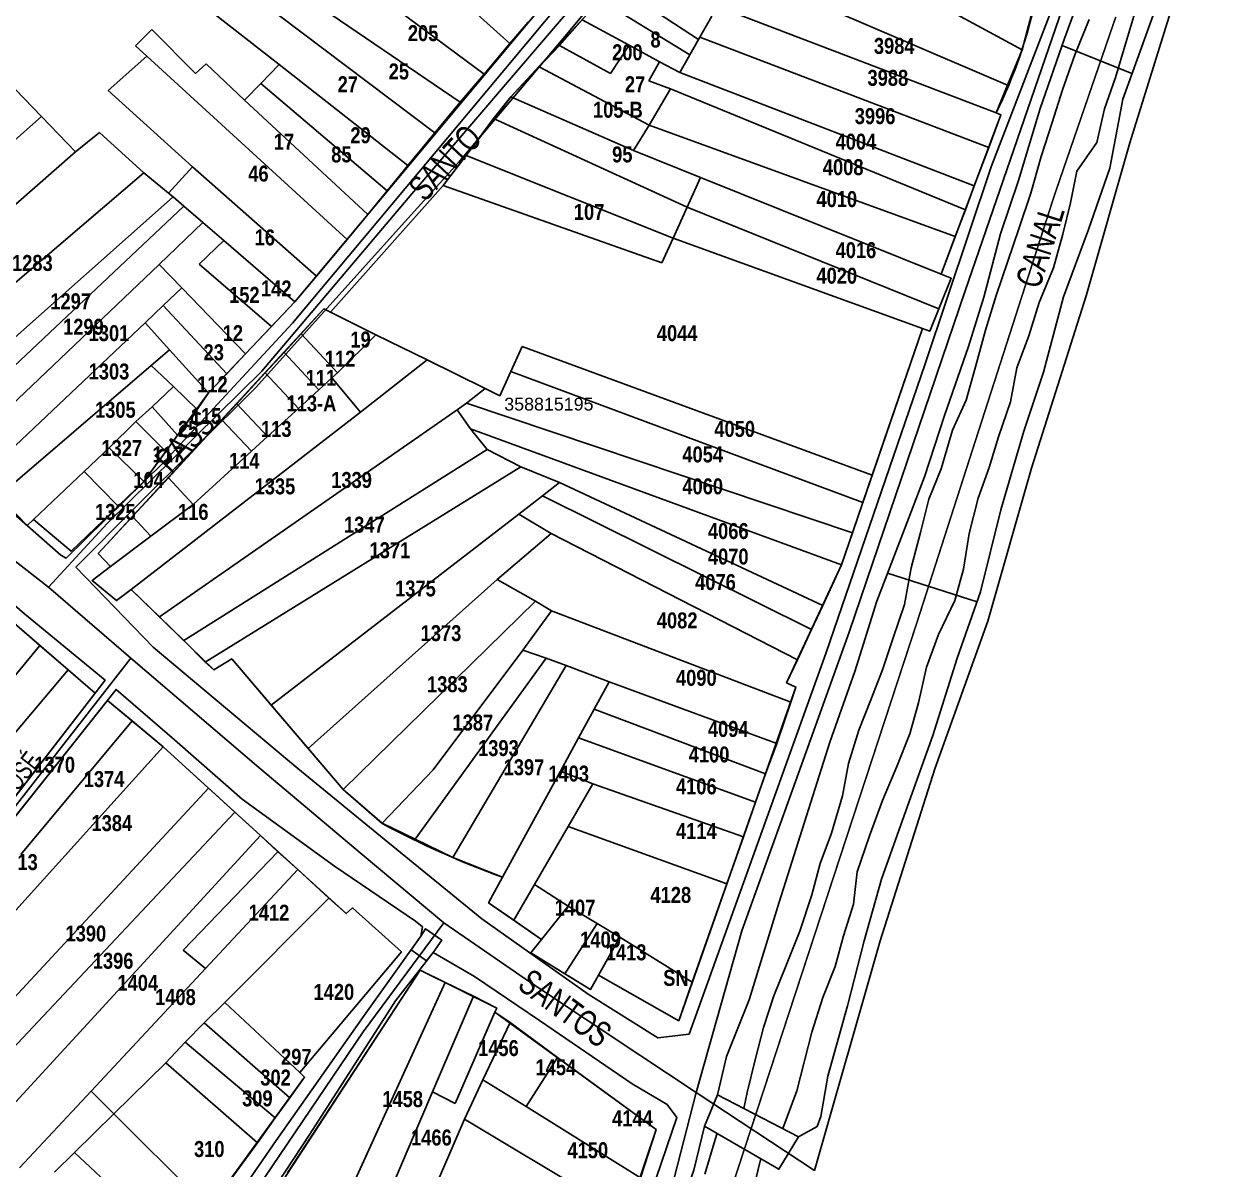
# Model space of a CAD drawing. Extents: x 199665 to 201826, y 4836581 to 4838476.
# Drawn here: x 201585.3 to 201771.4, y 4837192.2 to 4837371.7 of the extents above; entities that cross this region are included whole.
import ezdxf
from ezdxf.enums import TextEntityAlignment as Align

# ---------------------------------------------------------------- set-up
doc = ezdxf.new("R2010")
doc.units = 0
doc.header["$LTSCALE"] = 1.5
doc.header["$MEASUREMENT"] = 0
for name, color, linetype in [('CD-MALHA-LOTES', 40, 'CONTINUOUS'), ('CD_TXT_QUADRA', 7, 'CONTINUOUS'), ('HD-CANAIS', 7, 'CONTINUOUS'), ('HD-TXT-CANAIS', 7, 'CONTINUOUS'), ('LM-LIM-SETOR-FISCAL', 7, 'CONTINUOUS'), ('RU-QUADRAS', 6, 'CONTINUOUS'), ('SV-EIXO-RUA-N-PAV', 6, 'CONTINUOUS'), ('SV-EIXO-RUA-PAV', 20, 'CONTINUOUS'), ('SV-ESTIVAS', 7, 'CONTINUOUS'), ('SV-PONTE-BUEIRO', 249, 'CONTINUOUS'), ('SV-RUA-NAO-PAV-S-GUIA-C-GUIA', 7, 'CONTINUOUS'), ('SV-RUA-PAVIM-S-GUIA-C-GUIA', 7, 'CONTINUOUS'), ('SV-TXT-RUA-N-PAV-S-GUIA-C-GUIA', 7, 'CONTINUOUS'), ('SV-TXT-RUA-PAV-S-GUIA-C-GUIA', 7, 'CONTINUOUS'), ('Th_NmrPort', 1, 'CONTINUOUS')]:
    doc.layers.add(name, color=color, linetype=linetype)
doc.styles.add('ARIAL', font='ARIAL.TTF')
doc.styles.add('MONOTXT', font='ARIAL.TTF', dxfattribs={"height": 0.2})
doc.styles.get("Standard").update_dxf_attribs({"font": 'swisscbo.ttf'})
doc.linetypes.add('Limite', pattern='A,20,-3,[130,ltypeshp.shx,S=6.35,R=0,X=0,Y=0],-3,20', length=46)

msp = doc.modelspace()

# ---------------------------------------------------------------- linework, layer by layer
at = {"layer": 'CD-MALHA-LOTES', "linetype": 'Continuous'}
for p, q in [((201627.98, 4837398.52), (201661.41, 4837368.59)), ((201741.62, 4837367.61), (201705.02, 4837387.47)), ((201657.38, 4837363.8), (201633.16, 4837381.77)), ((201698.51, 4837379.56), (201739.35, 4837362.03)), ((201690.96, 4837369.19), (201677.79, 4837377.82)), ((201628.4, 4837376.54), (201653.64, 4837359.41)), ((201675.6, 4837375.43), (201689.6, 4837366.8)), ((201741.62, 4837367.61), (201743.91, 4837376.14)), ((201614.81, 4837373.43), (201625.24, 4837365.27)), ((201625.29, 4837372.99), (201649.66, 4837354.57)), ((201693.04, 4837372.87), (201691.18, 4837369.59)), ((201694.16, 4837374.28), (201737.57, 4837357.7)), ((201661.41, 4837368.59), (201664.27, 4837371.94)), ((201672.73, 4837372.26), (201669.2, 4837368.28)), ((201680.09, 4837368.3), (201672.73, 4837372.26)), ((201605.32, 4837370.75), (201602.76, 4837368.21)), ((201612.18, 4837363.9), (201605.32, 4837370.75)), ((201689.6, 4837366.8), (201690.96, 4837369.19)), ((201691.18, 4837369.59), (201690.96, 4837369.19)), ((201691.18, 4837369.59), (201736.4, 4837352.31)), ((201602.76, 4837368.21), (201604.52, 4837366.6)), ((201657.38, 4837363.8), (201661.41, 4837368.59)), ((201669.2, 4837368.28), (201665.99, 4837364.9)), ((201669.2, 4837368.28), (201677.17, 4837363.86)), ((201677.17, 4837363.86), (201680.09, 4837368.3)), ((201684.86, 4837365.73), (201680.09, 4837368.3)), ((201739.35, 4837362.03), (201741.62, 4837367.61)), ((201604.52, 4837366.6), (201598.49, 4837361.2)), ((201604.52, 4837366.6), (201635.91, 4837337.88)), ((201613.85, 4837365.41), (201612.18, 4837363.9)), ((201619.86, 4837359.71), (201613.85, 4837365.41)), ((201684.86, 4837365.73), (201683.16, 4837362.73)), ((201688.02, 4837364.03), (201684.86, 4837365.73)), ((201689.6, 4837366.8), (201688.02, 4837364.03)), ((201625.24, 4837365.27), (201622.37, 4837362.29)), ((201645.43, 4837349.48), (201625.24, 4837365.27)), ((201653.64, 4837359.41), (201657.38, 4837363.8)), ((201665.99, 4837364.9), (201661.56, 4837360.24)), ((201683.23, 4837355.78), (201665.99, 4837364.9)), ((201688.02, 4837364.03), (201734.14, 4837346.28)), ((201588.05, 4837357.12), (201582.62, 4837362.76)), ((201622.37, 4837362.29), (201619.86, 4837359.71)), ((201622.37, 4837362.29), (201642.19, 4837345.51)), ((201683.16, 4837362.73), (201686.58, 4837361.5)), ((201737.57, 4837357.7), (201739.35, 4837362.03)), ((201598.49, 4837361.2), (201611.71, 4837349.28)), ((201661.56, 4837360.24), (201658.82, 4837356.81)), ((201661.56, 4837360.24), (201680.78, 4837351.79)), ((201683.23, 4837355.78), (201686.58, 4837361.5)), ((201686.58, 4837361.5), (201732.75, 4837342.53)), ((201619.86, 4837359.71), (201639.13, 4837341.77)), ((201649.66, 4837354.57), (201653.64, 4837359.41)), ((201588.05, 4837357.12), (201551.92, 4837325.22)), ((201593.37, 4837351.6), (201588.05, 4837357.12)), ((201658.82, 4837356.81), (201654.56, 4837351.04)), ((201658.82, 4837356.81), (201689.16, 4837342.94)), ((201736.4, 4837352.31), (201738.3, 4837357.42)), ((201738.3, 4837357.42), (201737.57, 4837357.7)), ((201597.12, 4837354.65), (201593.37, 4837351.6)), ((201604.05, 4837348.31), (201597.12, 4837354.65)), ((201645.43, 4837349.48), (201649.66, 4837354.57)), ((201680.78, 4837351.79), (201683.23, 4837355.78)), ((201731.17, 4837338.32), (201683.23, 4837355.78)), ((201593.37, 4837351.6), (201557.61, 4837320.4)), ((201654.56, 4837351.04), (201650.94, 4837346.31)), ((201686.97, 4837338.06), (201654.56, 4837351.04)), ((201691.24, 4837347.59), (201680.78, 4837351.79)), ((201734.14, 4837346.28), (201736.4, 4837352.31)), ((201611.71, 4837349.28), (201607.93, 4837345.13)), ((201611.71, 4837349.28), (201631.1, 4837332.11)), ((201642.19, 4837345.51), (201645.43, 4837349.48)), ((201564.55, 4837314.54), (201604.05, 4837348.31)), ((201607.93, 4837345.13), (201604.05, 4837348.31)), ((201689.16, 4837342.94), (201691.24, 4837347.59)), ((201728.98, 4837332.42), (201691.24, 4837347.59)), ((201608.64, 4837344.55), (201607.93, 4837345.13)), ((201650.94, 4837346.31), (201633.32, 4837326.51)), ((201639.13, 4837341.77), (201642.19, 4837345.51)), ((201650.94, 4837346.31), (201685.19, 4837334.24)), ((201732.75, 4837342.53), (201734.14, 4837346.28)), ((201608.64, 4837344.55), (201569.38, 4837309.67)), ((201610.34, 4837343.09), (201572.01, 4837307.01)), ((201608.64, 4837344.55), (201610.34, 4837343.09)), ((201610.34, 4837343.09), (201613.33, 4837340.52)), ((201635.91, 4837337.88), (201639.13, 4837341.77)), ((201689.16, 4837342.94), (201686.97, 4837338.06)), ((201728.61, 4837326.99), (201689.16, 4837342.94)), ((201731.17, 4837338.32), (201732.75, 4837342.53)), ((201613.33, 4837340.52), (201606.49, 4837333.95)), ((201613.33, 4837340.52), (201616.59, 4837337.71)), ((201616.59, 4837337.71), (201612.74, 4837334.02)), ((201616.59, 4837337.71), (201627.72, 4837328.13)), ((201631.1, 4837332.11), (201635.91, 4837337.88)), ((201685.19, 4837334.24), (201686.97, 4837338.06)), ((201686.97, 4837338.06), (201726.04, 4837323.91)), ((201728.98, 4837332.42), (201731.17, 4837338.32)), ((201575.01, 4837303.99), (201606.49, 4837333.95)), ((201606.49, 4837333.95), (201610.02, 4837330.29)), ((201612.74, 4837334.02), (201624.05, 4837324.26)), ((201627.72, 4837328.13), (201631.1, 4837332.11)), ((201730.53, 4837331.8), (201728.98, 4837332.42)), ((201610.02, 4837330.29), (201607.1, 4837327.52)), ((201610.02, 4837330.29), (201620, 4837319.94)), ((201728.61, 4837326.99), (201730.53, 4837331.8)), ((201607.1, 4837327.52), (201604.25, 4837324.84)), ((201607.1, 4837327.52), (201617.09, 4837316.82)), ((201624.05, 4837324.26), (201627.72, 4837328.13)), ((201632.26, 4837327), (201628.73, 4837323.08)), ((201633.32, 4837326.51), (201632.26, 4837327)), ((201640.43, 4837322.95), (201633.32, 4837326.51)), ((201727.17, 4837323.5), (201728.61, 4837326.99)), ((201604.25, 4837324.84), (201578.5, 4837300.46)), ((201604.25, 4837324.84), (201608.1, 4837320.6)), ((201620, 4837319.94), (201624.05, 4837324.26)), ((201628.73, 4837323.08), (201626.04, 4837320.16)), ((201628.73, 4837323.08), (201634.4, 4837317.01)), ((201634.4, 4837317.01), (201640.43, 4837322.95)), ((201648.45, 4837319), (201640.43, 4837322.95)), ((201718.17, 4837300.93), (201726.04, 4837323.91)), ((201726.04, 4837323.91), (201727.17, 4837323.5)), ((201663.32, 4837321.1), (201661.57, 4837317.18)), ((201718.17, 4837300.93), (201663.32, 4837321.1)), ((201608.1, 4837320.6), (201605.23, 4837318.14)), ((201608.1, 4837320.6), (201614.19, 4837313.83)), ((201617.09, 4837316.82), (201620, 4837319.94)), ((201626.04, 4837320.16), (201623.08, 4837316.96)), ((201626.04, 4837320.16), (201631.48, 4837314.34)), ((201638.01, 4837310.81), (201648.45, 4837319)), ((201657.52, 4837314.52), (201648.45, 4837319)), ((201581.29, 4837297.64), (201605.23, 4837318.14)), ((201605.23, 4837318.14), (201608.69, 4837314.82)), ((201634.4, 4837317.01), (201633.51, 4837316.2)), ((201661.57, 4837317.18), (201659.85, 4837313.36)), ((201716.71, 4837296.67), (201661.57, 4837317.18)), ((201614.19, 4837313.83), (201617.09, 4837316.82)), ((201623.08, 4837316.96), (201618.62, 4837312.13)), ((201623.08, 4837316.96), (201628.27, 4837311.42)), ((201633.51, 4837316.2), (201631.48, 4837314.34)), ((201633.51, 4837316.2), (201638.01, 4837310.81)), ((201608.69, 4837314.82), (201605.37, 4837311.64)), ((201608.69, 4837314.82), (201612.42, 4837311.23)), ((201612.42, 4837311.23), (201614.19, 4837313.83)), ((201628.27, 4837311.42), (201631.48, 4837314.34)), ((201654.61, 4837312.21), (201657.52, 4837314.52)), ((201657.52, 4837314.52), (201659.85, 4837313.36)), ((201605.37, 4837311.64), (201602.8, 4837309.36)), ((201605.37, 4837311.64), (201609.33, 4837307.2)), ((201618.62, 4837312.13), (201616.29, 4837309.61)), ((201618.62, 4837312.13), (201623.43, 4837306.99)), ((201623.43, 4837306.99), (201628.27, 4837311.42)), ((201653.16, 4837311.21), (201654.61, 4837312.21)), ((201715.09, 4837291.9), (201654.61, 4837312.21)), ((201638.01, 4837310.81), (201602.06, 4837283.06)), ((201606.5, 4837278.75), (201653.16, 4837311.21)), ((201616.29, 4837309.61), (201607.92, 4837300.55)), ((201609.33, 4837307.2), (201612.42, 4837311.23)), ((201616.29, 4837309.61), (201620.91, 4837304.69)), ((201655.21, 4837308.19), (201653.16, 4837311.21)), ((201602.8, 4837309.36), (201598.64, 4837305.25)), ((201602.8, 4837309.36), (201607.52, 4837304.64)), ((201655.21, 4837308.19), (201713.37, 4837286.93)), ((201657.87, 4837305), (201655.21, 4837308.19)), ((201607.52, 4837304.64), (201609.33, 4837307.2)), ((201620.91, 4837304.69), (201623.43, 4837306.99)), ((201598.64, 4837305.25), (201594.7, 4837301.52)), ((201598.64, 4837305.25), (201604.07, 4837299.94)), ((201604.07, 4837299.94), (201607.52, 4837304.64)), ((201610.33, 4837275.03), (201657.87, 4837305)), ((201611.79, 4837296.38), (201620.91, 4837304.69)), ((201663.14, 4837302.25), (201657.87, 4837305)), ((201613.69, 4837271.65), (201663.14, 4837302.25)), ((201663.14, 4837302.25), (201669.18, 4837299.78)), ((201594.7, 4837301.52), (201586.81, 4837294.02)), ((201600.07, 4837296.1), (201594.7, 4837301.52)), ((201607.92, 4837300.55), (201602.31, 4837294.48)), ((201607.92, 4837300.55), (201611.79, 4837296.38)), ((201716.71, 4837296.67), (201718.17, 4837300.93)), ((201600.07, 4837296.1), (201604.07, 4837299.94)), ((201669.18, 4837299.78), (201666.5, 4837297.72)), ((201710.42, 4837280.53), (201669.18, 4837299.78)), ((201585.8, 4837293.07), (201581.29, 4837297.64)), ((201666.5, 4837297.72), (201662.79, 4837294.84)), ((201708.67, 4837276.8), (201666.5, 4837297.72)), ((201715.09, 4837291.9), (201716.71, 4837296.67)), ((201592.67, 4837289.03), (201600.07, 4837296.1)), ((201605.17, 4837291.4), (201611.79, 4837296.38)), ((201662.79, 4837294.84), (201624.01, 4837264.92)), ((201667.88, 4837291.81), (201662.79, 4837294.84)), ((201586.81, 4837294.02), (201585.8, 4837293.07)), ((201586.81, 4837294.02), (201592.67, 4837289.03)), ((201602.31, 4837294.48), (201596.93, 4837288.66)), ((201602.31, 4837294.48), (201605.17, 4837291.4)), ((201598.84, 4837286.62), (201605.17, 4837291.4)), ((201659.42, 4837284.61), (201667.88, 4837291.81)), ((201706.47, 4837272.01), (201667.88, 4837291.81)), ((201713.37, 4837286.93), (201715.09, 4837291.9)), ((201596.93, 4837288.66), (201598.84, 4837286.62)), ((201598.84, 4837286.62), (201595.97, 4837284.46)), ((201710.42, 4837280.53), (201713.37, 4837286.93)), ((201595.97, 4837284.46), (201599.77, 4837281.3)), ((201629.8, 4837258.12), (201659.42, 4837284.61)), ((201665.39, 4837281.2), (201659.42, 4837284.61)), ((201599.77, 4837281.3), (201602.06, 4837283.06)), ((201602.06, 4837283.06), (201606.5, 4837278.75)), ((201635.28, 4837251.73), (201665.39, 4837281.2)), ((201667.92, 4837279.72), (201665.39, 4837281.2)), ((201708.67, 4837276.8), (201710.42, 4837280.53)), ((201606.5, 4837278.75), (201610.33, 4837275.03)), ((201663.41, 4837273.52), (201667.92, 4837279.72)), ((201667.92, 4837279.72), (201705.39, 4837265.39)), ((201587.8, 4837274.26), (201584.18, 4837277.38)), ((201706.47, 4837272.01), (201708.67, 4837276.8)), ((201544.89, 4837222.38), (201587.8, 4837274.26)), ((201592.22, 4837270.45), (201587.8, 4837274.26)), ((201610.33, 4837275.03), (201613.69, 4837271.65)), ((201646.56, 4837243.92), (201667.07, 4837272.3)), ((201663.41, 4837273.52), (201649.39, 4837254.77)), ((201667.07, 4837272.3), (201663.41, 4837273.52)), ((201670.22, 4837271.11), (201667.07, 4837272.3)), ((201592.22, 4837270.45), (201570.97, 4837245.32)), ((201596.44, 4837266.82), (201592.22, 4837270.45)), ((201615.04, 4837270.45), (201613.69, 4837271.65)), ((201617.85, 4837272.19), (201615.04, 4837270.45)), ((201624.01, 4837264.92), (201617.85, 4837272.19)), ((201652.47, 4837241.04), (201670.22, 4837271.11)), ((201676.93, 4837268.6), (201670.22, 4837271.11)), ((201704.75, 4837268.43), (201706.47, 4837272.01)), ((201674.62, 4837264.28), (201676.93, 4837268.6)), ((201703.23, 4837258.94), (201676.93, 4837268.6)), ((201576.38, 4837240.89), (201596.44, 4837266.82)), ((201706.2, 4837267.75), (201704.75, 4837268.43)), ((201705.39, 4837265.39), (201706.2, 4837267.75)), ((201598.37, 4837265.67), (201581.37, 4837244.32)), ((201602.22, 4837262.47), (201598.37, 4837265.67)), ((201624.01, 4837264.92), (201629.8, 4837258.12)), ((201705.39, 4837265.39), (201703.23, 4837258.94)), ((201672.16, 4837259.78), (201674.62, 4837264.28)), ((201674.62, 4837264.28), (201701.43, 4837254.17)), ((201602.22, 4837262.47), (201584.8, 4837241.51)), ((201607.11, 4837258.4), (201602.22, 4837262.47)), ((201669.32, 4837254.57), (201672.16, 4837259.78)), ((201672.16, 4837259.78), (201699.88, 4837249.72)), ((201607.11, 4837258.4), (201583.57, 4837232.27)), ((201614.2, 4837251.92), (201607.11, 4837258.4)), ((201629.8, 4837258.12), (201635.28, 4837251.73)), ((201701.43, 4837254.17), (201703.23, 4837258.94)), ((201649.39, 4837254.77), (201641.38, 4837246.41)), ((201660.27, 4837237.97), (201669.32, 4837254.57)), ((201669.32, 4837254.57), (201674.41, 4837252.6)), ((201699.88, 4837249.72), (201701.43, 4837254.17)), ((201614.2, 4837251.92), (201566.03, 4837199.97)), ((201618.31, 4837248.18), (201614.2, 4837251.92)), ((201674.41, 4837252.6), (201670.52, 4837245.89)), ((201674.41, 4837252.6), (201697.98, 4837244.32)), ((201635.28, 4837251.73), (201641.38, 4837246.41)), ((201618.31, 4837248.18), (201569.67, 4837196.4)), ((201622.36, 4837244.48), (201618.31, 4837248.18)), ((201697.98, 4837244.32), (201699.88, 4837249.72)), ((201641.38, 4837246.41), (201646.56, 4837243.92)), ((201622.36, 4837244.48), (201579.3, 4837197.67)), ((201625.07, 4837241.96), (201622.36, 4837244.48)), ((201670.52, 4837245.89), (201665.28, 4837236.84)), ((201670.52, 4837245.89), (201695.39, 4837236.94)), ((201646.56, 4837243.92), (201652.47, 4837241.04)), ((201695.39, 4837236.94), (201697.98, 4837244.32)), ((201625.07, 4837241.96), (201610.22, 4837226.54)), ((201628.17, 4837239.18), (201625.07, 4837241.96)), ((201652.47, 4837241.04), (201660.27, 4837237.97)), ((201628.17, 4837239.18), (201613.72, 4837223.67)), ((201633.02, 4837234.69), (201628.17, 4837239.18)), ((201660.27, 4837237.97), (201658.07, 4837233.97)), ((201689.98, 4837221.52), (201695.39, 4837236.94)), ((201665.28, 4837236.84), (201662.04, 4837231.25)), ((201665.28, 4837236.84), (201670.54, 4837233.43)), ((201633.02, 4837234.69), (201616.77, 4837218.36)), ((201635.77, 4837232.27), (201633.02, 4837234.69)), ((201658.07, 4837233.97), (201662.04, 4837231.25)), ((201670.54, 4837233.43), (201666.36, 4837228.21)), ((201670.54, 4837233.43), (201675.07, 4837230.73)), ((201636.74, 4837233.15), (201635.77, 4837232.27)), ((201644.43, 4837226.27), (201636.74, 4837233.15)), ((201662.04, 4837231.25), (201666.36, 4837228.21)), ((201670.03, 4837222.83), (201675.07, 4837230.73)), ((201675.07, 4837230.73), (201678.6, 4837228.6)), ((201666.36, 4837228.21), (201664.67, 4837226.1)), ((201678.6, 4837228.6), (201675.26, 4837222.6)), ((201678.6, 4837228.6), (201689.98, 4837221.52)), ((201610.22, 4837226.54), (201613.72, 4837223.67)), ((201628.5, 4837207.36), (201644.43, 4837226.27)), ((201664.67, 4837226.1), (201670.03, 4837222.83)), ((201613.72, 4837223.67), (201595.8, 4837204.45)), ((201647.36, 4837223.39), (201626.55, 4837191.67)), ((201651.26, 4837221.48), (201647.36, 4837223.39)), ((201670.03, 4837222.83), (201674.04, 4837220.4)), ((201674.04, 4837220.4), (201675.26, 4837222.6)), ((201675.26, 4837222.6), (201687.85, 4837215.47)), ((201636.09, 4837188.17), (201651.26, 4837221.48)), ((201655.71, 4837219.31), (201651.26, 4837221.48)), ((201687.85, 4837215.47), (201689.98, 4837221.52)), ((201613.54, 4837215.13), (201616.77, 4837218.36)), ((201616.77, 4837218.36), (201628.5, 4837207.36)), ((201655.71, 4837219.31), (201649.29, 4837204.34)), ((201659.35, 4837217.47), (201655.71, 4837219.31)), ((201652.82, 4837202.51), (201659.07, 4837216.82)), ((201659.07, 4837216.82), (201659.35, 4837217.47)), ((201661.46, 4837215.23), (201659.07, 4837216.82)), ((201610.56, 4837212.12), (201613.54, 4837215.13)), ((201613.54, 4837215.13), (201626.96, 4837203.42)), ((201661.46, 4837215.23), (201657.19, 4837206.25)), ((201668.86, 4837209.73), (201661.46, 4837215.23)), ((201607.5, 4837208.88), (201610.56, 4837212.12)), ((201624.65, 4837200.25), (201610.56, 4837212.12)), ((201663.96, 4837202.04), (201668.86, 4837209.73)), ((201684.34, 4837198.42), (201668.86, 4837209.73)), ((201599.36, 4837200.88), (201607.5, 4837208.88)), ((201621.86, 4837196.38), (201607.5, 4837208.88)), ((201629.25, 4837206.65), (201628.5, 4837207.36)), ((201626.96, 4837203.42), (201629.25, 4837206.65)), ((201657.19, 4837206.25), (201654.27, 4837200.05)), ((201657.19, 4837206.25), (201663.96, 4837202.04)), ((201584.59, 4837192.42), (201595.8, 4837204.45)), ((201595.8, 4837204.45), (201599.36, 4837200.88)), ((201624.65, 4837200.25), (201626.96, 4837203.42)), ((201641.5, 4837186.18), (201649.29, 4837204.34)), ((201649.29, 4837204.34), (201652.82, 4837202.51)), ((201663.96, 4837202.04), (201681.84, 4837190.89)), ((201599.36, 4837200.88), (201593.23, 4837194.86)), ((201614.3, 4837186.07), (201599.36, 4837200.88)), ((201621.86, 4837196.38), (201624.65, 4837200.25)), ((201654.27, 4837200.05), (201648.84, 4837187.47)), ((201679.82, 4837184.79), (201654.27, 4837200.05)), ((201681.84, 4837190.89), (201684.34, 4837198.42)), ((201614.3, 4837186.07), (201621.86, 4837196.38)), ((201590.06, 4837191.75), (201593.23, 4837194.86)), ((201593.23, 4837194.86), (201610.54, 4837178.57))]:
    msp.add_line(p, q, dxfattribs=at)
at = {"layer": 'HD-CANAIS'}
msp.add_line((201700.7, 4837193.88), (201699.29, 4837188.09), dxfattribs=at)
for points in [[(201759.46, 4837373.93), (201757.87, 4837368.7), (201756.24, 4837363.23), (201754.56, 4837358.36), (201753.33, 4837353.09), (201750.21, 4837348.59), (201749.23, 4837343.6), (201748, 4837338.73), (201746.57, 4837333.45), (201744.33, 4837327.99), (201742.7, 4837322.77), (201740.82, 4837317.75), (201739.84, 4837312.42), (201737.95, 4837306.96), (201736.48, 4837302.13), (201734.75, 4837297.36), (201733.32, 4837291.84), (201732.43, 4837286.21), (201731.1, 4837281.33), (201728.52, 4837275.97), (201726.64, 4837270.86), (201725.4, 4837265.28), (201724.07, 4837260.45), (201721.99, 4837255.29), (201719.76, 4837249.98), (201717.72, 4837244.46), (201715.78, 4837238.8), (201715.25, 4837233.76), (201713.68, 4837228.79), (201712.35, 4837223.96), (201710.42, 4837219.14), (201708.69, 4837213.67), (201706.37, 4837204.51), (201704.18, 4837198.58)], [(201752.13, 4837372.34), (201749.89, 4837366.82), (201747.96, 4837361.31), (201746.33, 4837356.19), (201744.64, 4837350.87), (201743, 4837345.15), (201741.12, 4837339.53), (201739.39, 4837334.46), (201737.55, 4837329.09), (201735.92, 4837323.67), (201734.33, 4837317.95), (201732.89, 4837312.68), (201730.72, 4837308.01), (201728.93, 4837301.94), (201727.05, 4837297.18), (201725.72, 4837291.95), (201724.28, 4837286.43), (201723.19, 4837280.7), (201721.46, 4837275.48), (201719.78, 4837270.46), (201717.96, 4837265.74), (201716.08, 4837261.02), (201714.45, 4837255.8), (201713.52, 4837250.72), (201711.78, 4837244.85), (201710, 4837240.13), (201708.68, 4837235.21), (201706.84, 4837229.54), (201704.65, 4837224.03), (201702.73, 4837219.36), (201701.15, 4837214.44), (201699.87, 4837209.56), (201698.59, 4837204.23), (201698.03, 4837201.75)], [(201693.87, 4837197.85), (201693.57, 4837196.87), (201691.94, 4837191.44)]]:
    msp.add_lwpolyline(points, dxfattribs=at)
at = {"layer": 'LM-LIM-SETOR-FISCAL', "linetype": 'Limite', "ltscale": 0.1, "const_width": 0.25}
msp.add_lwpolyline([(200976.72, 4836660.04), (201029.68, 4836650.57), (201082.74, 4836640.53), (201120.56, 4836662.45), (201159.2, 4836654.75), (201242.65, 4836635.7), (201311.16, 4836620.02), (201344.07, 4836614.06), (201404.24, 4836602.34), (201465.09, 4836590.17), (201502.2, 4836583.04), (201514.19, 4836580.66), (201521.93, 4836665.19), (201553.41, 4836752.43), (201587.6, 4836863.42), (201599.18, 4836899.57), (201622.52, 4836971.26), (201656.74, 4837068.75), (201669.56, 4837108.13), (201725.18, 4837277.93), (201746.7, 4837344.82), (201756.31, 4837372.75)], dxfattribs=at)
at = {"layer": 'RU-QUADRAS', "color": 6, "linetype": 'Continuous'}
for points in [[(201680.19, 4837390.95), (201627.72, 4837328.13), (201614.19, 4837313.83), (201604.07, 4837299.94), (201592.67, 4837289.03), (201586.81, 4837294.02), (201585.8, 4837293.07), (201564.55, 4837314.54), (201546.96, 4837329.41), (201583.76, 4837361.69), (201582.62, 4837362.76), (201545.65, 4837330.52, -0.041119), (201530.68, 4837344.79), (201529.82, 4837343.86), (201526.65, 4837346.99), (201527.05, 4837347.36), (201499.5, 4837373.02)], [(201743.91, 4837376.14, -0.062925), (201737.57, 4837357.7), (201738.3, 4837357.42), (201728.98, 4837332.42), (201730.53, 4837331.8), (201727.17, 4837323.5), (201726.04, 4837323.91), (201713.37, 4837286.93), (201704.75, 4837268.43), (201706.2, 4837267.75), (201687.85, 4837215.47), (201675.26, 4837222.6), (201674.04, 4837220.4), (201664.67, 4837226.1), (201666.36, 4837228.21), (201658.07, 4837233.97), (201660.27, 4837237.97, -0.037616), (201641.42, 4837246.38), (201635.28, 4837251.73), (201617.85, 4837272.19), (201615.04, 4837270.45), (201602.06, 4837283.06), (201599.77, 4837281.3), (201595.97, 4837284.46), (201598.84, 4837286.62), (201596.93, 4837288.66), (201632.26, 4837327), (201633.32, 4837326.51), (201650.94, 4837346.31), (201661.56, 4837360.24), (201680.6, 4837380.89)]]:
    msp.add_lwpolyline(points, format="xyb", dxfattribs=at)
for points in [[(201564.54, 4837294.32), (201596.44, 4837266.82), (201554.32, 4837212.38)], [(201555.19, 4837211.46), (201598.37, 4837265.67), (201607.1, 4837258.39), (201635.77, 4837232.27), (201636.74, 4837233.15), (201644.43, 4837226.27), (201628.5, 4837207.36), (201629.25, 4837206.65), (201614.3, 4837186.07), (201615.51, 4837184.87), (201605.4, 4837172.04), (201606.57, 4837171.17), (201582.63, 4837141.61)], [(201613.16, 4837170.98), (201647.36, 4837223.39), (201659.35, 4837217.47), (201659.07, 4837216.82), (201684.34, 4837198.42), (201671.87, 4837161.53)]]:
    msp.add_lwpolyline(points, dxfattribs=at)
at = {"layer": 'SV-EIXO-RUA-N-PAV'}
for p, q in [((201589.16, 4837283.42), (201571.54, 4837297.09)), ((201602.05, 4837272.29), (201589.16, 4837283.42)), ((201622.08, 4837255.18), (201602.05, 4837272.29)), ((201638.27, 4837241.51), (201622.08, 4837255.18)), ((201651.04, 4837230.8), (201638.27, 4837241.51)), ((201664.63, 4837221.45), (201651.04, 4837230.8)), ((201681.75, 4837210.09), (201664.63, 4837221.45)), ((201690.59, 4837204.26), (201681.75, 4837210.09)), ((201709.13, 4837192.03), (201690.59, 4837204.26))]:
    msp.add_line(p, q, dxfattribs=at)
for points in [[(201589.16, 4837283.42), (201598.32, 4837293.36), (201622.54, 4837317.23), (201646.06, 4837345.02), (201671.35, 4837374.59), (201694.9, 4837402.21), (201720.62, 4837431.08), (201726.1, 4837439.12)], [(201602.05, 4837272.29), (201554.84, 4837211.83)], [(201651.04, 4837230.8), (201638.41, 4837213.77), (201623.02, 4837190.97), (201607.91, 4837169.82), (201589.51, 4837145.09), (201583.97, 4837138.13), (201582.1, 4837134.67), (201577.97, 4837128.61), (201572.48, 4837122.84), (201567.53, 4837117.62), (201564.51, 4837112.54), (201563.96, 4837107.87), (201551.6, 4837083.97), (201541.16, 4837065.02), (201533.47, 4837047.99)]]:
    msp.add_lwpolyline(points, dxfattribs=at)
at = {"layer": 'SV-EIXO-RUA-PAV'}
for p, q in [((201765.35, 4837374.98), (201758.5, 4837353)), ((201758.5, 4837353), (201751.65, 4837329.03)), ((201751.65, 4837329.03), (201743.09, 4837302.06)), ((201743.09, 4837302.06), (201736.24, 4837278.08)), ((201736.24, 4837278.08), (201727.97, 4837254.97)), ((201727.97, 4837254.97), (201719.4, 4837227.99)), ((201719.4, 4837227.99), (201709.13, 4837192.03))]:
    msp.add_line(p, q, dxfattribs=at)
msp.add_lwpolyline([(201750.69, 4837382.05), (201732.69, 4837329.84), (201714.57, 4837276.34), (201697.72, 4837229.57), (201690.59, 4837204.26), (201687.19, 4837191.02), (201677.5, 4837166.17), (201668.65, 4837133.73), (201660.65, 4837111.4), (201650.53, 4837082.12), (201647.16, 4837070.01), (201644.22, 4837059.37), (201636.63, 4837035.36)], dxfattribs=at)
at = {"layer": 'SV-ESTIVAS'}
for points in [[(201747.9, 4837368.24), (201758.83, 4837363.87)], [(201734.58, 4837281.12), (201720.57, 4837285.59)]]:
    msp.add_lwpolyline(points, dxfattribs=at)
at = {"layer": 'SV-PONTE-BUEIRO'}
for points in [[(201649.38, 4837226.15), (201648.36, 4837224.86), (201645.96, 4837226.59), (201647.47, 4837228.72), (201648.21, 4837229.9), (201650.76, 4837228.08)], [(201706.63, 4837197.32), (201703.55, 4837192.22), (201691.91, 4837198.99), (201693.93, 4837203.85)]]:
    msp.add_lwpolyline(points, close=True, dxfattribs=at)
at = {"layer": 'SV-RUA-NAO-PAV-S-GUIA-C-GUIA'}
for points in [[(201689.48, 4837213.36), (201684.57, 4837212.83), (201673.68, 4837219.64), (201657.02, 4837231.43), (201641.71, 4837243.94), (201628.19, 4837254.99), (201605.53, 4837274.01), (201593.43, 4837286.53), (201602.68, 4837295.83), (201621.62, 4837314.68), (201643.96, 4837339.53), (201653.38, 4837349.93), (201670.04, 4837369.71), (201691.49, 4837395.52), (201713.13, 4837420.02), (201723.51, 4837431.41), (201724.66, 4837431.79)], [(201682.21, 4837390.46), (201651.69, 4837353.85), (201627.33, 4837324.74), (201607.14, 4837302.96), (201591.9, 4837287.95), (201591.06, 4837288.41), (201573.21, 4837304.11), (201547.55, 4837326.37), (201524.07, 4837346.45), (201505.09, 4837363.87), (201483.87, 4837381.27)], [(201567.46, 4837294.7), (201585.37, 4837279.25), (201598.01, 4837268.85), (201576.38, 4837240.89)], [(201581.37, 4837244.32), (201599.73, 4837267.38), (201608.89, 4837259.47), (201619.46, 4837250.17), (201633.95, 4837239.71), (201646.61, 4837231.08), (201647.7, 4837230.22), (201647.47, 4837228.72), (201638.58, 4837216.32), (201624.77, 4837196.74), (201613.67, 4837180.57), (201603.09, 4837165.89), (201593.75, 4837153.94), (201583.69, 4837140.5)], [(201686.06, 4837202.37), (201680.56, 4837205.6), (201666.04, 4837215.54), (201655.85, 4837222.41), (201649.38, 4837226.15), (201643.51, 4837218.59), (201630.09, 4837197.71), (201615.8, 4837176.04)]]:
    msp.add_lwpolyline(points, dxfattribs=at)
at = {"layer": 'SV-RUA-PAVIM-S-GUIA-C-GUIA'}
for points in [[(201756.34, 4837404.44), (201748.69, 4837382.53), (201745.89, 4837372.88), (201736.77, 4837349.24), (201726.43, 4837318.37), (201710.87, 4837273.04), (201689.48, 4837213.36)], [(201693.93, 4837203.85), (201695.33, 4837209.88), (201698.87, 4837218.77), (201703.56, 4837234.08), (201711.5, 4837259.14), (201715.43, 4837270.22), (201718.9, 4837281.21), (201722.97, 4837291.84), (201726.36, 4837300.68), (201729.46, 4837310.28), (201733.23, 4837321.11), (201735.65, 4837328.82), (201738.25, 4837338.77), (201741.08, 4837347.12), (201744.46, 4837358.41), (201748.28, 4837369.35), (201752.78, 4837381.62), (201755.64, 4837388.77), (201758.97, 4837396.91), (201761.94, 4837401.31), (201763.92, 4837402.52)], [(201768.69, 4837398.9), (201771.41, 4837396.68), (201769.81, 4837393), (201766.32, 4837384.11), (201762.35, 4837373.58), (201757.39, 4837359.87), (201755.37, 4837349.06), (201752.01, 4837339.42), (201748.1, 4837328.88), (201745.01, 4837317.09), (201741.92, 4837307.85), (201738.32, 4837295.51), (201735.12, 4837282.67), (201731.46, 4837272.28), (201727.67, 4837260.15), (201723.43, 4837248.37), (201719.61, 4837237.64), (201716.91, 4837227.99), (201714.3, 4837217.84), (201711.23, 4837206.79), (201710.13, 4837200.47), (201709.51, 4837198.93), (201706.63, 4837197.32)], [(201644.35, 4837074.61), (201647.2, 4837080.56), (201650.75, 4837090.25), (201654.03, 4837101.84), (201657.7, 4837112.32), (201661.82, 4837123.15), (201665.49, 4837134.29), (201669.31, 4837145.37), (201672.74, 4837156.71), (201675.73, 4837168.56), (201679.49, 4837178.94), (201682.7, 4837186.09), (201687.53, 4837200.3), (201686.06, 4837202.37)], [(201691.91, 4837198.99), (201690.2, 4837192.06), (201682.61, 4837170.55), (201674.05, 4837141.26), (201663.75, 4837112.38), (201653.89, 4837083.16), (201649.5, 4837068.24), (201642.46, 4837046.11), (201634.34, 4837022.6), (201625.51, 4837001.55), (201616.62, 4836973.81), (201612.42, 4836960.24), (201609.24, 4836949.99), (201603.49, 4836930.89), (201584.87, 4836870.89), (201552.8, 4836774.75), (201542.41, 4836746.77)]]:
    msp.add_lwpolyline(points, dxfattribs=at)

# ---------------------------------------------------------------- texts
at = {"layer": 'CD_TXT_QUADRA', "color": 7, "linetype": 'Continuous', "style": 'MONOTXT'}
msp.add_text('358815195', height=2, dxfattribs=at).set_placement((201660.52, 4837311.08))
at = {"layer": 'HD-TXT-CANAIS', "style": 'ARIAL', "width": 0.7}
msp.add_text('CANAL', height=4, rotation=72, dxfattribs=at).set_placement((201744.33, 4837329.98))
at = {"layer": 'SV-TXT-RUA-N-PAV-S-GUIA-C-GUIA', "style": 'ARIAL', "width": 0.7}
for s, height, rotation, p in [('PASS.                                           SANTO', 4, 47, (201608.39, 4837301.04)), ('VL.              SÃO           JOSÉ', 3, 52, (201564.34, 4837225.68))]:
    msp.add_text(s, height=height, rotation=rotation, dxfattribs=at).set_placement(p)
at = {"layer": 'SV-TXT-RUA-PAV-S-GUIA-C-GUIA', "style": 'ARIAL', "width": 0.7}
msp.add_text('SANTOS', height=4, rotation=323.6109, dxfattribs=at).set_placement((201662.41, 4837220.64))
at = {"layer": 'Th_NmrPort', "color": 1}
for s, p in [('205', (201645.42, 4837370.2)), ('8', (201683.42, 4837369.2)), ('3984', (201718.42, 4837368.2)), ('200', (201677.42, 4837367.2)), ('25', (201642.42, 4837364.2)), ('3988', (201717.42, 4837363.2)), ('27', (201634.42, 4837362.2)), ('27', (201679.42, 4837362.2)), ('105-B', (201674.42, 4837358.2)), ('3996', (201715.42, 4837357.2)), ('17', (201624.42, 4837353.2)), ('29', (201636.42, 4837354.2)), ('4004', (201712.42, 4837353.2)), ('85', (201633.42, 4837351.2)), ('95', (201677.42, 4837351.2)), ('4008', (201710.42, 4837349.2)), ('46', (201620.42, 4837348.2)), ('4010', (201709.42, 4837344.2)), ('107', (201671.42, 4837342.2)), ('16', (201621.42, 4837338.2)), ('4016', (201712.42, 4837336.2)), ('1283', (201583.42, 4837334.2)), ('4020', (201709.42, 4837332.2)), ('152', (201617.42, 4837329.2)), ('142', (201622.42, 4837330.2)), ('1297', (201589.42, 4837328.2)), ('1299', (201591.42, 4837324.2)), ('1301', (201595.42, 4837323.2)), ('12', (201616.42, 4837323.2)), ('4044', (201684.42, 4837323.2)), ('19', (201636.42, 4837322.2)), ('23', (201613.42, 4837320.2)), ('112', (201632.42, 4837319.2)), ('1303', (201595.42, 4837317.2)), ('111', (201629.42, 4837316.2)), ('112', (201612.42, 4837315.2)), ('113-A', (201626.42, 4837312.2)), ('1305', (201596.42, 4837311.2)), ('115', (201611.42, 4837310.2)), ('25', (201609.42, 4837308.2)), ('113', (201622.42, 4837308.2)), ('4050', (201693.42, 4837308.2)), ('1327', (201597.42, 4837305.2)), ('117', (201605.42, 4837304.2)), ('114', (201617.42, 4837303.2)), ('4054', (201688.42, 4837304.2)), ('104', (201602.42, 4837300.2)), ('1335', (201621.42, 4837299.2)), ('1339', (201633.42, 4837300.2)), ('4060', (201688.42, 4837299.2)), ('1325', (201596.42, 4837295.2)), ('116', (201609.42, 4837295.2)), ('1347', (201635.42, 4837293.2)), ('4066', (201692.42, 4837292.2)), ('1371', (201639.42, 4837289.2)), ('4070', (201692.42, 4837288.2)), ('4076', (201690.42, 4837284.2)), ('1375', (201643.42, 4837283.2)), ('4082', (201684.42, 4837278.2)), ('1373', (201647.42, 4837276.2)), ('4090', (201687.42, 4837269.2)), ('1383', (201648.42, 4837268.2)), ('1387', (201652.42, 4837262.2)), ('4094', (201692.42, 4837261.2)), ('1393', (201656.42, 4837258.2)), ('4100', (201689.42, 4837257.2)), ('1370', (201586.92, 4837255.59)), ('1397', (201660.42, 4837255.2)), ('1374', (201594.65, 4837253.35)), ('1403', (201667.42, 4837254.2)), ('4106', (201687.42, 4837252.2)), ('1384', (201595.87, 4837246.44)), ('4114', (201687.42, 4837245.2)), ('13', (201584.27, 4837240.34)), ('4128', (201683.42, 4837235.2)), ('1412', (201620.48, 4837232.41)), ('1407', (201668.42, 4837233.2)), ('1390', (201591.8, 4837229.15)), ('1409', (201672.42, 4837228.2)), ('1396', (201596.07, 4837224.88)), ('1413', (201676.42, 4837226.2)), ('1404', (201599.93, 4837221.42)), ('SN', (201685.42, 4837222.2)), ('1408', (201605.83, 4837219.19)), ('1420', (201630.65, 4837220)), ('297', (201625.56, 4837209.83)), ('1456', (201656.42, 4837211.2)), ('1454', (201665.42, 4837208.2)), ('302', (201622.31, 4837206.58)), ('309', (201619.46, 4837203.32)), ('1458', (201641.42, 4837203.2)), ('4144', (201677.42, 4837200.2)), ('1466', (201645.92, 4837197.19)), ('310', (201611.93, 4837195.39)), ('4150', (201670.42, 4837195.2))]:
    msp.add_text(s, height=2.5, dxfattribs=at).set_placement(p, align=Align.MIDDLE_LEFT)

doc.saveas('drawing.dxf')
